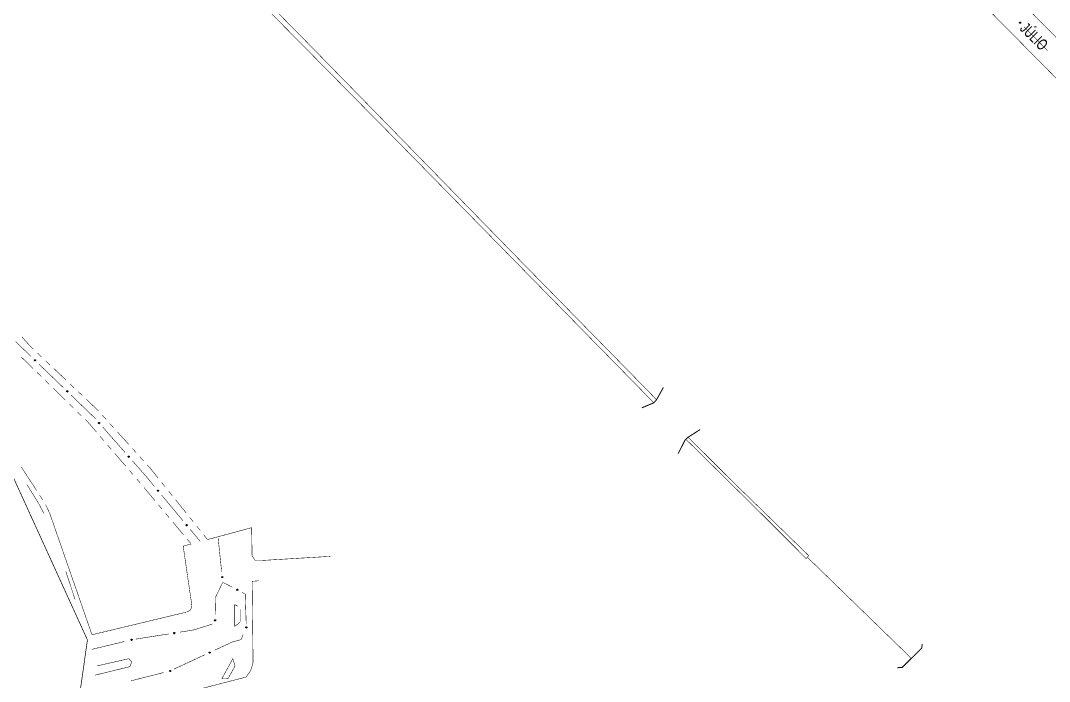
# Model space of a CAD drawing. Extents: x 203640 to 206998, y 4842129 to 4844379.
# Drawn here: x 203889.2 to 204256.2, y 4843775 to 4844010.6 of the extents above; entities that cross this region are included whole.
import ezdxf

# ---------------------------------------------------------------- set-up
doc = ezdxf.new("R2010")
doc.units = 0
doc.header["$LTSCALE"] = 1.5
doc.header["$MEASUREMENT"] = 0
for name, pattern in [('PHANTOMX2', [5, 2.5, -0.5, 0.5, -0.5, 0.5, -0.5]), ('TRACO_05', [11, 7, -1, 0.5, -1, 0.5, -1]), ('TRACO_11', [8, 3, -1, 3, -1]), ('TRACO_25', [8, 3, -1, 1, -1, 1, -1])]:
    doc.linetypes.add(name, pattern=pattern)
for name, color, linetype in [('HD-VALAS-DRENOS', 170, 'CONTINUOUS'), ('LM-LIM-SETOR-FISCAL', 7, 'CONTINUOUS'), ('SV-EIXO-RUA-N-PAV', 6, 'CONTINUOUS'), ('SV-EIXO-RUA-PAV', 20, 'CONTINUOUS'), ('SV-PONTE-BUEIRO', 249, 'CONTINUOUS'), ('SV-RUA-NAO-PAV-S-GUIA-C-GUIA', 7, 'PHANTOMX2'), ('SV-RUA-PAVIM-S-GUIA-C-GUIA', 7, 'CONTINUOUS'), ('SV-TXT-RUA-PAV-S-GUIA-C-GUIA', 7, 'CONTINUOUS')]:
    doc.layers.add(name, color=color, linetype=linetype)
doc.styles.add('ARIAL', font='ARIAL.TTF')
doc.linetypes.add('Limite', pattern='A,20,-3,[130,ltypeshp.shx,S=6.35,R=0,X=0,Y=0],-3,20', length=46)

msp = doc.modelspace()

# ---------------------------------------------------------------- linework, layer by layer
at = {"layer": 'HD-VALAS-DRENOS', "linetype": 'TRACO_05', "const_width": 0.18}
for points in [[(203801.18, 4844194.91), (203831.15, 4844163.17), (203853.72, 4844140.1), (203886.96, 4844106.34), (203913.74, 4844079.02), (203937.24, 4844054.87), (203961.36, 4844030.57), (203988.22, 4844003.48), (204023.34, 4843967.89), (204115.09, 4843874.35)], [(204116.06, 4843875.46), (204066.46, 4843926.03), (204022.09, 4843971.47), (203989.95, 4844004.31), (203961.29, 4844033.37), (203937.95, 4844056.91), (203914.27, 4844080.82), (203889.33, 4844106.13), (203859.72, 4844136.17), (203829.6, 4844167.1), (203813.92, 4844183.05), (203801.41, 4844196.18)], [(204126.52, 4843861.33), (204153.48, 4843834.76), (204169.44, 4843818.8), (204169.83, 4843819.3)], [(204206.93, 4843783.23), (204169.83, 4843819.3), (204170.35, 4843819.82), (204143.27, 4843846.17), (204127.32, 4843862.08)]]:
    msp.add_lwpolyline(points, dxfattribs=at)
at = {"layer": 'LM-LIM-SETOR-FISCAL', "linetype": 'Limite', "ltscale": 0.1}
msp.add_lwpolyline([(204386.27, 4843269.09, 0.25, 0.25, 0), (204360.48, 4843290.61, 0.25, 0.25, 0), (204333.1, 4843314.33, 0.25, 0.25, 0), (204303.81, 4843341.71, 0.25, 0.25, 0), (204232.78, 4843413.44, 0.25, 0.25, 0), (204175.36, 4843367.2, 0.25, 0.25, 0), (204109.71, 4843437.19, 0.25, 0.25, 0), (204166.18, 4843494.71, 0.25, 0.25, 0), (203909.26, 4843763, 0.25, 0.25, 0), (203912.44, 4843785.51, 0.25, 0.25, 0), (203913.05, 4843789.79, 0.25, 0.25, 0), (203877.62, 4843867.46, 0.25, 0.25, 0), (203794.15, 4843988.66, 0.25, 0.25, 0), (203701.31, 4844063.01, 0.25, 0.25, 0), (203641.86, 4844130.76, 0.25, 0.25, 0), (203713.59, 4844207.44, 0.25, 0.25, 0), (203797.37, 4844285.88, 0.25, 0.25, 0), (203881.13, 4844344.97, 0.25, 0.25, 0), (204891.87, 4844370.63, 0.25, 0.25, 0)], format="xyseb", dxfattribs=at)
at = {"layer": 'SV-EIXO-RUA-N-PAV', "const_width": 0.18}
for points in [[(203887.41, 4843896.2), (203892.89, 4843890.91)], [(203895.77, 4843888.13), (203904.41, 4843879.8)], [(203907.29, 4843877.02), (203915.2, 4843869.38)], [(203915.2, 4843869.38), (203915.55, 4843869.05)], [(203915.55, 4843869.05), (203915.89, 4843868.66)], [(203918.54, 4843865.66), (203926.46, 4843856.65)], [(203929.11, 4843853.65), (203933.73, 4843848.39)], [(203933.73, 4843848.39), (203933.81, 4843848.3)], [(203933.81, 4843848.3), (203936.93, 4843844.55)], [(203891.44, 4843845.22), (203895.14, 4843839.28)], [(203895.14, 4843839.28), (203895.56, 4843838.6)], [(203895.56, 4843838.6), (203897.54, 4843834.9)], [(203939.49, 4843841.48), (203947.17, 4843832.26)], [(203949.73, 4843829.18), (203952.93, 4843825.34)], [(203952.93, 4843825.34), (203953.23, 4843824.98)], [(203905.31, 4843814.29), (203908.45, 4843804.8)], [(203908.45, 4843804.8), (203908.65, 4843804.22)]]:
    msp.add_lwpolyline(points, dxfattribs=at)
at = {"layer": 'SV-EIXO-RUA-N-PAV'}
for points in [[(203894.31, 4843889.7), (203894.36, 4843889.7), (203894.4, 4843889.69), (203894.43, 4843889.67), (203894.46, 4843889.65), (203894.48, 4843889.62), (203894.5, 4843889.59), (203894.51, 4843889.55), (203894.51, 4843889.5), (203894.5, 4843889.46), (203894.48, 4843889.43), (203894.46, 4843889.4), (203894.44, 4843889.38), (203894.4, 4843889.36), (203894.36, 4843889.35), (203894.31, 4843889.35), (203894.27, 4843889.36), (203894.24, 4843889.38), (203894.21, 4843889.4), (203894.19, 4843889.43), (203894.17, 4843889.46), (203894.16, 4843889.5), (203894.16, 4843889.55), (203894.17, 4843889.59), (203894.18, 4843889.62), (203894.21, 4843889.65), (203894.23, 4843889.67), (203894.27, 4843889.69), (203894.31, 4843889.7)], [(203905.82, 4843878.59), (203905.87, 4843878.59), (203905.91, 4843878.58), (203905.95, 4843878.57), (203905.97, 4843878.54), (203905.99, 4843878.52), (203906.01, 4843878.48), (203906.02, 4843878.44), (203906.03, 4843878.4), (203906.01, 4843878.35), (203906, 4843878.32), (203905.98, 4843878.29), (203905.95, 4843878.27), (203905.92, 4843878.25), (203905.88, 4843878.24), (203905.83, 4843878.24), (203905.79, 4843878.25), (203905.75, 4843878.27), (203905.73, 4843878.29), (203905.7, 4843878.32), (203905.69, 4843878.35), (203905.67, 4843878.39), (203905.67, 4843878.44), (203905.68, 4843878.48), (203905.7, 4843878.51), (203905.72, 4843878.54), (203905.75, 4843878.56), (203905.78, 4843878.58), (203905.82, 4843878.59)], [(203917.2, 4843867.34), (203917.25, 4843867.34), (203917.29, 4843867.33), (203917.32, 4843867.31), (203917.35, 4843867.28), (203917.37, 4843867.25), (203917.38, 4843867.22), (203917.39, 4843867.18), (203917.39, 4843867.13), (203917.37, 4843867.09), (203917.36, 4843867.06), (203917.33, 4843867.03), (203917.3, 4843867.01), (203917.27, 4843867), (203917.23, 4843866.99), (203917.18, 4843866.99), (203917.14, 4843867), (203917.11, 4843867.02), (203917.08, 4843867.05), (203917.06, 4843867.08), (203917.05, 4843867.11), (203917.04, 4843867.15), (203917.04, 4843867.2), (203917.05, 4843867.24), (203917.07, 4843867.27), (203917.1, 4843867.3), (203917.13, 4843867.32), (203917.16, 4843867.33), (203917.2, 4843867.34)], [(203927.77, 4843855.33), (203927.82, 4843855.33), (203927.86, 4843855.31), (203927.89, 4843855.29), (203927.92, 4843855.27), (203927.94, 4843855.24), (203927.95, 4843855.21), (203927.96, 4843855.17), (203927.96, 4843855.12), (203927.94, 4843855.08), (203927.93, 4843855.04), (203927.9, 4843855.02), (203927.87, 4843855), (203927.84, 4843854.98), (203927.8, 4843854.98), (203927.75, 4843854.98), (203927.71, 4843854.99), (203927.68, 4843855.01), (203927.65, 4843855.04), (203927.63, 4843855.07), (203927.62, 4843855.1), (203927.61, 4843855.14), (203927.61, 4843855.19), (203927.62, 4843855.23), (203927.64, 4843855.26), (203927.67, 4843855.28), (203927.7, 4843855.31), (203927.73, 4843855.32), (203927.77, 4843855.33)], [(203938.2, 4843843.2), (203938.25, 4843843.19), (203938.29, 4843843.18), (203938.33, 4843843.16), (203938.35, 4843843.13), (203938.37, 4843843.1), (203938.38, 4843843.07), (203938.39, 4843843.03), (203938.39, 4843842.98), (203938.37, 4843842.94), (203938.35, 4843842.91), (203938.33, 4843842.88), (203938.3, 4843842.86), (203938.26, 4843842.85), (203938.22, 4843842.84), (203938.17, 4843842.85), (203938.13, 4843842.86), (203938.1, 4843842.88), (203938.08, 4843842.91), (203938.06, 4843842.94), (203938.04, 4843842.97), (203938.04, 4843843.01), (203938.04, 4843843.06), (203938.05, 4843843.1), (203938.07, 4843843.13), (203938.1, 4843843.15), (203938.13, 4843843.17), (203938.16, 4843843.19), (203938.2, 4843843.2)], [(203948.44, 4843830.9), (203948.49, 4843830.9), (203948.53, 4843830.88), (203948.56, 4843830.86), (203948.59, 4843830.84), (203948.61, 4843830.81), (203948.62, 4843830.77), (203948.63, 4843830.73), (203948.63, 4843830.68), (203948.61, 4843830.64), (203948.59, 4843830.61), (203948.56, 4843830.59), (203948.54, 4843830.57), (203948.5, 4843830.55), (203948.46, 4843830.55), (203948.41, 4843830.55), (203948.37, 4843830.56), (203948.34, 4843830.59), (203948.32, 4843830.61), (203948.29, 4843830.64), (203948.28, 4843830.67), (203948.27, 4843830.72), (203948.28, 4843830.76), (203948.29, 4843830.8), (203948.31, 4843830.83), (203948.34, 4843830.86), (203948.37, 4843830.88), (203948.4, 4843830.89), (203948.44, 4843830.9)]]:
    msp.add_lwpolyline(points, close=True, dxfattribs=at)
for points in [[(203894.16, 4843889.56), (203894.41, 4843889.37)], [(203894.16, 4843889.55), (203894.4, 4843889.36)], [(203894.16, 4843889.52), (203894.38, 4843889.36)], [(203894.16, 4843889.5), (203894.36, 4843889.35)], [(203894.17, 4843889.59), (203894.44, 4843889.38)], [(203894.17, 4843889.47), (203894.33, 4843889.35)], [(203894.17, 4843889.46), (203894.31, 4843889.35)], [(203894.18, 4843889.62), (203894.46, 4843889.4)], [(203894.18, 4843889.6), (203894.45, 4843889.39)], [(203894.18, 4843889.44), (203894.29, 4843889.36)], [(203894.19, 4843889.43), (203894.27, 4843889.36)], [(203894.2, 4843889.63), (203894.47, 4843889.41)], [(203894.21, 4843889.65), (203894.48, 4843889.43)], [(203894.22, 4843889.66), (203894.49, 4843889.45)], [(203894.23, 4843889.67), (203894.5, 4843889.46)], [(203894.25, 4843889.68), (203894.5, 4843889.49)], [(203894.27, 4843889.69), (203894.51, 4843889.5)], [(203894.29, 4843889.69), (203894.51, 4843889.53)], [(203894.31, 4843889.7), (203894.51, 4843889.55)], [(203894.33, 4843889.7), (203894.5, 4843889.58)], [(203894.36, 4843889.7), (203894.5, 4843889.59)], [(203894.38, 4843889.7), (203894.48, 4843889.61)], [(203894.4, 4843889.69), (203894.48, 4843889.62)], [(203905.67, 4843878.44), (203905.92, 4843878.25)], [(203905.67, 4843878.39), (203905.88, 4843878.24)], [(203905.68, 4843878.48), (203905.95, 4843878.27)], [(203905.68, 4843878.46), (203905.93, 4843878.26)], [(203905.68, 4843878.41), (203905.89, 4843878.25)], [(203905.68, 4843878.37), (203905.85, 4843878.24)], [(203905.69, 4843878.49), (203905.96, 4843878.28)], [(203905.69, 4843878.35), (203905.83, 4843878.24)], [(203905.7, 4843878.51), (203905.98, 4843878.29)], [(203905.7, 4843878.33), (203905.8, 4843878.25)], [(203905.7, 4843878.32), (203905.79, 4843878.25)], [(203905.71, 4843878.52), (203905.98, 4843878.3)], [(203905.72, 4843878.54), (203906, 4843878.32)], [(203905.74, 4843878.55), (203906, 4843878.34)], [(203905.75, 4843878.56), (203906.01, 4843878.35)], [(203905.77, 4843878.57), (203906.02, 4843878.38)], [(203905.78, 4843878.58), (203906.03, 4843878.4)], [(203905.8, 4843878.58), (203906.02, 4843878.42)], [(203905.82, 4843878.59), (203906.02, 4843878.44)], [(203905.85, 4843878.59), (203906.01, 4843878.47)], [(203905.87, 4843878.59), (203906.01, 4843878.48)], [(203905.89, 4843878.59), (203906, 4843878.51)], [(203905.91, 4843878.58), (203905.99, 4843878.52)], [(203917.04, 4843867.2), (203917.27, 4843867)], [(203917.04, 4843867.17), (203917.25, 4843866.99)], [(203917.04, 4843867.15), (203917.23, 4843866.99)], [(203917.05, 4843867.24), (203917.3, 4843867.01)], [(203917.05, 4843867.22), (203917.28, 4843867.01)], [(203917.05, 4843867.13), (203917.2, 4843866.99)], [(203917.05, 4843867.11), (203917.18, 4843866.99)], [(203917.06, 4843867.09), (203917.15, 4843867)], [(203917.06, 4843867.08), (203917.14, 4843867)], [(203917.07, 4843867.27), (203917.33, 4843867.03)], [(203917.07, 4843867.25), (203917.32, 4843867.02)], [(203917.09, 4843867.28), (203917.34, 4843867.04)], [(203917.1, 4843867.3), (203917.36, 4843867.06)], [(203917.12, 4843867.3), (203917.36, 4843867.08)], [(203917.13, 4843867.32), (203917.37, 4843867.09)], [(203917.15, 4843867.32), (203917.38, 4843867.11)], [(203917.16, 4843867.33), (203917.39, 4843867.13)], [(203917.18, 4843867.33), (203917.39, 4843867.16)], [(203917.2, 4843867.34), (203917.39, 4843867.18)], [(203917.23, 4843867.34), (203917.38, 4843867.2)], [(203917.25, 4843867.34), (203917.38, 4843867.22)], [(203917.27, 4843867.33), (203917.37, 4843867.24)], [(203917.29, 4843867.33), (203917.37, 4843867.25)], [(203927.61, 4843855.19), (203927.84, 4843854.98)], [(203927.61, 4843855.16), (203927.82, 4843854.98)], [(203927.61, 4843855.14), (203927.8, 4843854.98)], [(203927.62, 4843855.23), (203927.87, 4843855)], [(203927.62, 4843855.21), (203927.85, 4843854.99)], [(203927.62, 4843855.12), (203927.77, 4843854.98)], [(203927.62, 4843855.1), (203927.75, 4843854.98)], [(203927.63, 4843855.08), (203927.72, 4843854.99)], [(203927.63, 4843855.07), (203927.71, 4843854.99)], [(203927.64, 4843855.26), (203927.9, 4843855.02)], [(203927.64, 4843855.24), (203927.89, 4843855.01)], [(203927.66, 4843855.27), (203927.91, 4843855.03)], [(203927.67, 4843855.28), (203927.93, 4843855.04)], [(203927.69, 4843855.29), (203927.93, 4843855.06)], [(203927.7, 4843855.31), (203927.94, 4843855.08)], [(203927.72, 4843855.31), (203927.95, 4843855.1)], [(203927.73, 4843855.32), (203927.96, 4843855.12)], [(203927.75, 4843855.32), (203927.96, 4843855.14)], [(203927.77, 4843855.33), (203927.96, 4843855.17)], [(203927.8, 4843855.33), (203927.95, 4843855.19)], [(203927.82, 4843855.33), (203927.95, 4843855.21)], [(203927.84, 4843855.32), (203927.94, 4843855.23)], [(203927.86, 4843855.31), (203927.94, 4843855.24)], [(203938.04, 4843843.06), (203938.26, 4843842.85)], [(203938.04, 4843843.03), (203938.24, 4843842.85)], [(203938.04, 4843843.01), (203938.22, 4843842.84)], [(203938.04, 4843842.99), (203938.19, 4843842.85)], [(203938.04, 4843842.97), (203938.17, 4843842.85)], [(203938.05, 4843843.1), (203938.3, 4843842.86)], [(203938.05, 4843843.08), (203938.28, 4843842.86)], [(203938.05, 4843842.95), (203938.15, 4843842.86)], [(203938.06, 4843842.94), (203938.13, 4843842.86)], [(203938.07, 4843843.13), (203938.33, 4843842.88)], [(203938.07, 4843843.11), (203938.31, 4843842.87)], [(203938.09, 4843843.14), (203938.34, 4843842.89)], [(203938.1, 4843843.15), (203938.35, 4843842.91)], [(203938.12, 4843843.16), (203938.36, 4843842.93)], [(203938.13, 4843843.17), (203938.37, 4843842.94)], [(203938.15, 4843843.18), (203938.38, 4843842.96)], [(203938.16, 4843843.19), (203938.39, 4843842.98)], [(203938.18, 4843843.19), (203938.38, 4843843.01)], [(203938.2, 4843843.2), (203938.39, 4843843.03)], [(203938.23, 4843843.19), (203938.38, 4843843.05)], [(203938.25, 4843843.19), (203938.38, 4843843.07)], [(203938.28, 4843843.18), (203938.37, 4843843.09)], [(203938.29, 4843843.18), (203938.37, 4843843.1)], [(203948.27, 4843830.72), (203948.46, 4843830.55)], [(203948.28, 4843830.76), (203948.5, 4843830.55)], [(203948.28, 4843830.74), (203948.48, 4843830.55)], [(203948.28, 4843830.69), (203948.43, 4843830.55)], [(203948.28, 4843830.67), (203948.41, 4843830.55)], [(203948.29, 4843830.8), (203948.54, 4843830.57)], [(203948.29, 4843830.78), (203948.51, 4843830.56)], [(203948.29, 4843830.65), (203948.39, 4843830.56)], [(203948.29, 4843830.64), (203948.37, 4843830.56)], [(203948.3, 4843830.82), (203948.55, 4843830.58)], [(203948.31, 4843830.83), (203948.56, 4843830.59)], [(203948.33, 4843830.84), (203948.57, 4843830.6)], [(203948.34, 4843830.86), (203948.59, 4843830.61)], [(203948.36, 4843830.87), (203948.6, 4843830.63)], [(203948.37, 4843830.88), (203948.61, 4843830.64)], [(203948.39, 4843830.88), (203948.61, 4843830.67)], [(203948.4, 4843830.89), (203948.63, 4843830.68)], [(203948.42, 4843830.9), (203948.62, 4843830.71)], [(203948.44, 4843830.9), (203948.63, 4843830.73)], [(203948.47, 4843830.9), (203948.62, 4843830.76)], [(203948.49, 4843830.9), (203948.62, 4843830.77)], [(203948.52, 4843830.89), (203948.61, 4843830.8)], [(203948.53, 4843830.88), (203948.61, 4843830.81)]]:
    msp.add_lwpolyline(points, dxfattribs=at)
at = {"layer": 'SV-EIXO-RUA-PAV'}
for points in [[(204245.69, 4844010.04), (204245.74, 4844010.04), (204245.78, 4844010.03), (204245.82, 4844010.02), (204245.84, 4844009.99), (204245.86, 4844009.97), (204245.88, 4844009.93), (204245.89, 4844009.89), (204245.89, 4844009.84), (204245.88, 4844009.8), (204245.86, 4844009.77), (204245.84, 4844009.74), (204245.81, 4844009.72), (204245.78, 4844009.7), (204245.74, 4844009.69), (204245.69, 4844009.69), (204245.65, 4844009.7), (204245.62, 4844009.72), (204245.59, 4844009.75), (204245.57, 4844009.77), (204245.55, 4844009.81), (204245.54, 4844009.85), (204245.54, 4844009.9), (204245.55, 4844009.94), (204245.57, 4844009.97), (204245.59, 4844009.99), (204245.62, 4844010.02), (204245.65, 4844010.04), (204245.69, 4844010.04)], [(203961.03, 4843812.03), (203961, 4843812.06), (203960.97, 4843812.1), (203960.95, 4843812.13), (203960.95, 4843812.16), (203960.95, 4843812.2), (203960.96, 4843812.24), (203960.97, 4843812.27), (203961, 4843812.31), (203961.04, 4843812.34), (203961.07, 4843812.35), (203961.11, 4843812.36), (203961.14, 4843812.36), (203961.18, 4843812.35), (203961.22, 4843812.33), (203961.26, 4843812.3), (203961.28, 4843812.27), (203961.29, 4843812.24), (203961.3, 4843812.2), (203961.3, 4843812.16), (203961.29, 4843812.13), (203961.28, 4843812.09), (203961.25, 4843812.05), (203961.21, 4843812.03), (203961.18, 4843812.01), (203961.14, 4843812.01), (203961.11, 4843812.01), (203961.07, 4843812.01), (203961.03, 4843812.03)], [(203966.56, 4843807.49), (203966.51, 4843807.48), (203966.47, 4843807.48), (203966.43, 4843807.48), (203966.4, 4843807.5), (203966.37, 4843807.52), (203966.34, 4843807.54), (203966.32, 4843807.58), (203966.3, 4843807.62), (203966.3, 4843807.67), (203966.31, 4843807.7), (203966.32, 4843807.74), (203966.34, 4843807.77), (203966.37, 4843807.79), (203966.4, 4843807.81), (203966.45, 4843807.83), (203966.49, 4843807.83), (203966.53, 4843807.82), (203966.56, 4843807.81), (203966.59, 4843807.79), (203966.62, 4843807.76), (203966.64, 4843807.73), (203966.65, 4843807.68), (203966.66, 4843807.64), (203966.65, 4843807.6), (203966.64, 4843807.57), (203966.62, 4843807.54), (203966.59, 4843807.52), (203966.56, 4843807.49)], [(203958.46, 4843796.64), (203958.42, 4843796.68), (203958.4, 4843796.72), (203958.39, 4843796.75), (203958.39, 4843796.79), (203958.39, 4843796.82), (203958.41, 4843796.86), (203958.43, 4843796.89), (203958.46, 4843796.93), (203958.5, 4843796.95), (203958.54, 4843796.96), (203958.57, 4843796.96), (203958.61, 4843796.96), (203958.64, 4843796.94), (203958.68, 4843796.92), (203958.71, 4843796.89), (203958.73, 4843796.85), (203958.74, 4843796.82), (203958.74, 4843796.78), (203958.74, 4843796.74), (203958.73, 4843796.71), (203958.71, 4843796.67), (203958.67, 4843796.64), (203958.63, 4843796.62), (203958.6, 4843796.61), (203958.56, 4843796.61), (203958.53, 4843796.61), (203958.49, 4843796.62), (203958.46, 4843796.64)], [(203943.87, 4843792.35), (203943.9, 4843792.39), (203943.94, 4843792.42), (203943.97, 4843792.43), (203944, 4843792.44), (203944.04, 4843792.44), (203944.07, 4843792.44), (203944.11, 4843792.42), (203944.15, 4843792.39), (203944.18, 4843792.36), (203944.2, 4843792.33), (203944.21, 4843792.29), (203944.21, 4843792.26), (203944.2, 4843792.22), (203944.19, 4843792.18), (203944.16, 4843792.14), (203944.13, 4843792.11), (203944.09, 4843792.1), (203944.06, 4843792.09), (203944.02, 4843792.09), (203943.99, 4843792.09), (203943.95, 4843792.11), (203943.91, 4843792.14), (203943.88, 4843792.17), (203943.86, 4843792.2), (203943.86, 4843792.24), (203943.85, 4843792.27), (203943.86, 4843792.31), (203943.87, 4843792.35)], [(203969.61, 4843794.1), (203969.58, 4843794.14), (203969.55, 4843794.17), (203969.54, 4843794.21), (203969.54, 4843794.24), (203969.54, 4843794.28), (203969.55, 4843794.31), (203969.57, 4843794.35), (203969.6, 4843794.38), (203969.64, 4843794.41), (203969.68, 4843794.42), (203969.71, 4843794.42), (203969.75, 4843794.42), (203969.78, 4843794.41), (203969.82, 4843794.39), (203969.85, 4843794.36), (203969.88, 4843794.32), (203969.89, 4843794.29), (203969.89, 4843794.25), (203969.89, 4843794.22), (203969.88, 4843794.18), (203969.86, 4843794.14), (203969.83, 4843794.11), (203969.79, 4843794.09), (203969.76, 4843794.07), (203969.72, 4843794.07), (203969.69, 4843794.07), (203969.65, 4843794.08), (203969.61, 4843794.1)], [(203928.63, 4843789.94), (203928.66, 4843789.98), (203928.69, 4843790), (203928.73, 4843790.02), (203928.76, 4843790.03), (203928.79, 4843790.03), (203928.83, 4843790.02), (203928.87, 4843790.01), (203928.91, 4843789.98), (203928.94, 4843789.95), (203928.95, 4843789.91), (203928.96, 4843789.88), (203928.96, 4843789.85), (203928.96, 4843789.81), (203928.94, 4843789.77), (203928.91, 4843789.73), (203928.88, 4843789.7), (203928.85, 4843789.69), (203928.81, 4843789.68), (203928.78, 4843789.68), (203928.74, 4843789.68), (203928.7, 4843789.7), (203928.66, 4843789.73), (203928.64, 4843789.76), (203928.62, 4843789.79), (203928.61, 4843789.83), (203928.61, 4843789.86), (203928.61, 4843789.9), (203928.63, 4843789.94)], [(203956.48, 4843785.35), (203956.5, 4843785.4), (203956.52, 4843785.43), (203956.55, 4843785.46), (203956.58, 4843785.47), (203956.61, 4843785.48), (203956.65, 4843785.49), (203956.69, 4843785.49), (203956.74, 4843785.47), (203956.77, 4843785.44), (203956.8, 4843785.42), (203956.82, 4843785.39), (203956.83, 4843785.35), (203956.83, 4843785.32), (203956.83, 4843785.27), (203956.81, 4843785.23), (203956.79, 4843785.19), (203956.76, 4843785.17), (203956.73, 4843785.15), (203956.7, 4843785.14), (203956.66, 4843785.14), (203956.62, 4843785.14), (203956.57, 4843785.16), (203956.54, 4843785.18), (203956.51, 4843785.21), (203956.5, 4843785.24), (203956.48, 4843785.27), (203956.48, 4843785.31), (203956.48, 4843785.35)], [(203942.38, 4843778.8), (203942.4, 4843778.85), (203942.42, 4843778.88), (203942.45, 4843778.91), (203942.48, 4843778.92), (203942.51, 4843778.93), (203942.55, 4843778.94), (203942.59, 4843778.94), (203942.64, 4843778.92), (203942.67, 4843778.89), (203942.7, 4843778.87), (203942.72, 4843778.84), (203942.73, 4843778.8), (203942.73, 4843778.77), (203942.73, 4843778.72), (203942.71, 4843778.68), (203942.69, 4843778.64), (203942.66, 4843778.62), (203942.63, 4843778.6), (203942.6, 4843778.59), (203942.56, 4843778.59), (203942.52, 4843778.59), (203942.47, 4843778.61), (203942.44, 4843778.63), (203942.41, 4843778.66), (203942.4, 4843778.69), (203942.38, 4843778.72), (203942.38, 4843778.76), (203942.38, 4843778.8)]]:
    msp.add_lwpolyline(points, close=True, dxfattribs=at)
for points in [[(204245.54, 4844009.9), (204245.78, 4844009.7)], [(204245.54, 4844009.87), (204245.76, 4844009.7)], [(204245.54, 4844009.85), (204245.74, 4844009.69)], [(204245.55, 4844009.94), (204245.81, 4844009.72)], [(204245.55, 4844009.91), (204245.79, 4844009.71)], [(204245.55, 4844009.82), (204245.71, 4844009.7)], [(204245.55, 4844009.81), (204245.69, 4844009.69)], [(204245.56, 4844009.95), (204245.82, 4844009.73)], [(204245.56, 4844009.79), (204245.66, 4844009.7)], [(204245.57, 4844009.97), (204245.84, 4844009.74)], [(204245.57, 4844009.77), (204245.65, 4844009.7)], [(204245.58, 4844009.98), (204245.85, 4844009.75)], [(204245.59, 4844009.99), (204245.86, 4844009.77)], [(204245.61, 4844010), (204245.87, 4844009.79)], [(204245.62, 4844010.02), (204245.88, 4844009.8)], [(204245.64, 4844010.02), (204245.88, 4844009.83)], [(204245.65, 4844010.04), (204245.89, 4844009.84)], [(204245.67, 4844010.04), (204245.89, 4844009.87)], [(204245.69, 4844010.04), (204245.89, 4844009.89)], [(204245.72, 4844010.04), (204245.88, 4844009.92)], [(204245.74, 4844010.04), (204245.88, 4844009.93)], [(204245.77, 4844010.04), (204245.87, 4844009.95)], [(204245.78, 4844010.03), (204245.86, 4844009.97)], [(203960.98, 4843812.08), (203960.95, 4843812.21)], [(203960.97, 4843812.1), (203960.95, 4843812.2)], [(203961, 4843812.06), (203960.96, 4843812.24)], [(203961.03, 4843812.03), (203960.97, 4843812.27)], [(203961.01, 4843812.05), (203960.97, 4843812.25)], [(203961.06, 4843812.02), (203960.99, 4843812.29)], [(203961.07, 4843812.01), (203961, 4843812.31)], [(203961.09, 4843812.01), (203961.02, 4843812.32)], [(203961.11, 4843812.01), (203961.04, 4843812.34)], [(203961.12, 4843812.01), (203961.05, 4843812.34)], [(203961.14, 4843812.01), (203961.07, 4843812.35)], [(203961.16, 4843812.01), (203961.09, 4843812.35)], [(203961.18, 4843812.01), (203961.11, 4843812.36)], [(203961.2, 4843812.02), (203961.13, 4843812.36)], [(203961.21, 4843812.03), (203961.14, 4843812.36)], [(203961.23, 4843812.04), (203961.16, 4843812.35)], [(203961.25, 4843812.05), (203961.18, 4843812.35)], [(203961.26, 4843812.08), (203961.2, 4843812.34)], [(203961.28, 4843812.09), (203961.22, 4843812.33)], [(203961.28, 4843812.12), (203961.24, 4843812.31)], [(203961.29, 4843812.13), (203961.26, 4843812.3)], [(203961.3, 4843812.15), (203961.27, 4843812.28)], [(203961.3, 4843812.16), (203961.28, 4843812.27)], [(203966.62, 4843807.54), (203966.3, 4843807.67)], [(203966.59, 4843807.52), (203966.3, 4843807.62)], [(203966.64, 4843807.57), (203966.31, 4843807.7)], [(203966.62, 4843807.56), (203966.31, 4843807.68)], [(203966.6, 4843807.53), (203966.31, 4843807.64)], [(203966.65, 4843807.6), (203966.32, 4843807.74)], [(203966.64, 4843807.59), (203966.32, 4843807.72)], [(203966.57, 4843807.51), (203966.32, 4843807.6)], [(203966.56, 4843807.49), (203966.32, 4843807.58)], [(203966.66, 4843807.64), (203966.34, 4843807.77)], [(203966.65, 4843807.62), (203966.34, 4843807.75)], [(203966.53, 4843807.49), (203966.34, 4843807.56)], [(203966.51, 4843807.48), (203966.34, 4843807.54)], [(203966.65, 4843807.66), (203966.36, 4843807.78)], [(203966.48, 4843807.48), (203966.36, 4843807.53)], [(203966.65, 4843807.68), (203966.37, 4843807.79)], [(203966.47, 4843807.48), (203966.37, 4843807.52)], [(203966.64, 4843807.71), (203966.39, 4843807.8)], [(203966.64, 4843807.73), (203966.4, 4843807.81)], [(203966.62, 4843807.75), (203966.44, 4843807.82)], [(203966.62, 4843807.76), (203966.45, 4843807.83)], [(203966.6, 4843807.78), (203966.48, 4843807.83)], [(203966.59, 4843807.79), (203966.49, 4843807.83)], [(203958.4, 4843796.72), (203958.39, 4843796.82)], [(203958.41, 4843796.7), (203958.4, 4843796.83)], [(203958.42, 4843796.68), (203958.41, 4843796.86)], [(203958.44, 4843796.66), (203958.42, 4843796.87)], [(203958.46, 4843796.64), (203958.43, 4843796.89)], [(203958.48, 4843796.63), (203958.45, 4843796.91)], [(203958.49, 4843796.62), (203958.46, 4843796.93)], [(203958.51, 4843796.62), (203958.48, 4843796.93)], [(203958.53, 4843796.61), (203958.5, 4843796.95)], [(203958.55, 4843796.61), (203958.52, 4843796.95)], [(203958.56, 4843796.61), (203958.54, 4843796.96)], [(203958.58, 4843796.61), (203958.56, 4843796.96)], [(203958.6, 4843796.61), (203958.57, 4843796.96)], [(203958.62, 4843796.62), (203958.59, 4843796.96)], [(203958.63, 4843796.62), (203958.61, 4843796.96)], [(203958.65, 4843796.63), (203958.62, 4843796.95)], [(203958.67, 4843796.64), (203958.64, 4843796.94)], [(203958.69, 4843796.66), (203958.66, 4843796.93)], [(203958.71, 4843796.67), (203958.68, 4843796.92)], [(203958.72, 4843796.7), (203958.69, 4843796.9)], [(203958.73, 4843796.71), (203958.71, 4843796.89)], [(203958.73, 4843796.73), (203958.72, 4843796.86)], [(203958.74, 4843796.74), (203958.73, 4843796.85)], [(203943.85, 4843792.27), (203944.18, 4843792.36)], [(203943.86, 4843792.31), (203944.15, 4843792.39)], [(203943.86, 4843792.29), (203944.16, 4843792.38)], [(203943.86, 4843792.26), (203944.18, 4843792.34)], [(203943.86, 4843792.24), (203944.2, 4843792.33)], [(203943.86, 4843792.22), (203944.2, 4843792.31)], [(203943.86, 4843792.2), (203944.21, 4843792.29)], [(203943.87, 4843792.35), (203944.11, 4843792.42)], [(203943.87, 4843792.33), (203944.13, 4843792.41)], [(203943.88, 4843792.19), (203944.2, 4843792.27)], [(203943.88, 4843792.17), (203944.21, 4843792.26)], [(203943.89, 4843792.37), (203944.09, 4843792.43)], [(203943.9, 4843792.39), (203944.07, 4843792.44)], [(203943.9, 4843792.15), (203944.2, 4843792.24)], [(203943.91, 4843792.14), (203944.2, 4843792.22)], [(203943.92, 4843792.4), (203944.05, 4843792.44)], [(203943.93, 4843792.13), (203944.19, 4843792.2)], [(203943.94, 4843792.42), (203944.04, 4843792.44)], [(203943.95, 4843792.11), (203944.19, 4843792.18)], [(203943.97, 4843792.1), (203944.16, 4843792.16)], [(203943.99, 4843792.09), (203944.16, 4843792.14)], [(203944.01, 4843792.09), (203944.14, 4843792.13)], [(203944.02, 4843792.09), (203944.13, 4843792.11)], [(203969.55, 4843794.17), (203969.54, 4843794.28)], [(203969.58, 4843794.14), (203969.55, 4843794.31)], [(203969.56, 4843794.16), (203969.55, 4843794.29)], [(203969.6, 4843794.12), (203969.56, 4843794.32)], [(203969.61, 4843794.1), (203969.57, 4843794.35)], [(203969.63, 4843794.09), (203969.59, 4843794.36)], [(203969.65, 4843794.08), (203969.6, 4843794.38)], [(203969.67, 4843794.08), (203969.62, 4843794.39)], [(203969.69, 4843794.07), (203969.64, 4843794.41)], [(203969.7, 4843794.08), (203969.66, 4843794.41)], [(203969.72, 4843794.07), (203969.68, 4843794.42)], [(203969.74, 4843794.08), (203969.7, 4843794.42)], [(203969.76, 4843794.07), (203969.71, 4843794.42)], [(203969.78, 4843794.08), (203969.73, 4843794.42)], [(203969.79, 4843794.09), (203969.75, 4843794.42)], [(203969.81, 4843794.1), (203969.77, 4843794.41)], [(203969.83, 4843794.11), (203969.78, 4843794.41)], [(203969.84, 4843794.13), (203969.8, 4843794.4)], [(203969.86, 4843794.14), (203969.82, 4843794.39)], [(203969.87, 4843794.17), (203969.84, 4843794.37)], [(203969.88, 4843794.18), (203969.85, 4843794.36)], [(203969.89, 4843794.2), (203969.87, 4843794.33)], [(203969.89, 4843794.22), (203969.88, 4843794.32)], [(203928.61, 4843789.9), (203928.91, 4843789.98)], [(203928.61, 4843789.86), (203928.94, 4843789.95)], [(203928.61, 4843789.83), (203928.95, 4843789.91)], [(203928.62, 4843789.91), (203928.89, 4843789.99)], [(203928.62, 4843789.88), (203928.92, 4843789.96)], [(203928.62, 4843789.84), (203928.94, 4843789.93)], [(203928.62, 4843789.81), (203928.96, 4843789.89)], [(203928.62, 4843789.79), (203928.96, 4843789.88)], [(203928.63, 4843789.94), (203928.87, 4843790.01)], [(203928.63, 4843789.77), (203928.96, 4843789.86)], [(203928.64, 4843789.76), (203928.96, 4843789.85)], [(203928.65, 4843789.96), (203928.84, 4843790.02)], [(203928.65, 4843789.74), (203928.96, 4843789.83)], [(203928.66, 4843789.98), (203928.83, 4843790.02)], [(203928.66, 4843789.73), (203928.96, 4843789.81)], [(203928.68, 4843789.99), (203928.8, 4843790.03)], [(203928.69, 4843790), (203928.79, 4843790.03)], [(203928.69, 4843789.71), (203928.95, 4843789.79)], [(203928.7, 4843789.7), (203928.94, 4843789.77)], [(203928.73, 4843789.69), (203928.92, 4843789.75)], [(203928.74, 4843789.68), (203928.91, 4843789.73)], [(203928.76, 4843789.68), (203928.89, 4843789.71)], [(203928.78, 4843789.68), (203928.88, 4843789.7)], [(203956.48, 4843785.35), (203956.69, 4843785.49)], [(203956.48, 4843785.31), (203956.74, 4843785.47)], [(203956.48, 4843785.33), (203956.71, 4843785.47)], [(203956.48, 4843785.27), (203956.77, 4843785.44)], [(203956.49, 4843785.37), (203956.66, 4843785.48)], [(203956.49, 4843785.29), (203956.75, 4843785.46)], [(203956.49, 4843785.26), (203956.78, 4843785.43)], [(203956.5, 4843785.4), (203956.65, 4843785.49)], [(203956.5, 4843785.24), (203956.8, 4843785.42)], [(203956.51, 4843785.42), (203956.63, 4843785.48)], [(203956.51, 4843785.22), (203956.81, 4843785.4)], [(203956.51, 4843785.21), (203956.82, 4843785.39)], [(203956.52, 4843785.43), (203956.61, 4843785.48)], [(203956.53, 4843785.19), (203956.82, 4843785.37)], [(203956.54, 4843785.18), (203956.83, 4843785.35)], [(203956.56, 4843785.17), (203956.83, 4843785.33)], [(203956.57, 4843785.16), (203956.83, 4843785.32)], [(203956.6, 4843785.15), (203956.83, 4843785.29)], [(203956.62, 4843785.14), (203956.83, 4843785.27)], [(203956.64, 4843785.14), (203956.81, 4843785.25)], [(203956.66, 4843785.14), (203956.81, 4843785.23)], [(203956.68, 4843785.14), (203956.8, 4843785.21)], [(203956.7, 4843785.14), (203956.79, 4843785.19)], [(203942.38, 4843778.8), (203942.59, 4843778.94)], [(203942.38, 4843778.76), (203942.64, 4843778.92)], [(203942.38, 4843778.78), (203942.61, 4843778.92)], [(203942.38, 4843778.72), (203942.67, 4843778.89)], [(203942.39, 4843778.82), (203942.56, 4843778.93)], [(203942.39, 4843778.74), (203942.65, 4843778.91)], [(203942.39, 4843778.71), (203942.68, 4843778.88)], [(203942.4, 4843778.85), (203942.55, 4843778.94)], [(203942.4, 4843778.69), (203942.7, 4843778.87)], [(203942.41, 4843778.87), (203942.53, 4843778.93)], [(203942.41, 4843778.67), (203942.71, 4843778.85)], [(203942.41, 4843778.66), (203942.72, 4843778.84)], [(203942.42, 4843778.88), (203942.51, 4843778.93)], [(203942.43, 4843778.64), (203942.72, 4843778.82)], [(203942.44, 4843778.63), (203942.73, 4843778.8)], [(203942.46, 4843778.62), (203942.73, 4843778.78)], [(203942.47, 4843778.61), (203942.73, 4843778.77)], [(203942.5, 4843778.6), (203942.73, 4843778.74)], [(203942.52, 4843778.59), (203942.73, 4843778.72)], [(203942.54, 4843778.59), (203942.71, 4843778.7)], [(203942.56, 4843778.59), (203942.71, 4843778.68)], [(203942.58, 4843778.59), (203942.69, 4843778.66)], [(203942.6, 4843778.59), (203942.69, 4843778.64)]]:
    msp.add_lwpolyline(points, dxfattribs=at)
at = {"layer": 'SV-EIXO-RUA-PAV', "const_width": 0.18}
for points in [[(204247.12, 4844008.44), (204255.53, 4843999.88)], [(203960.92, 4843814.17), (203959.67, 4843826.11)], [(203958.74, 4843805), (203961.25, 4843810.21)], [(203962.05, 4843809.98), (203961.32, 4843810.36)], [(203964.71, 4843808.59), (203962.05, 4843809.98)], [(203969.34, 4843806.16), (203968.25, 4843806.73)], [(203969.36, 4843805.39), (203969.34, 4843806.16)], [(203958.61, 4843798.79), (203958.74, 4843804.78)], [(203958.74, 4843804.78), (203958.74, 4843805)], [(203969.68, 4843795.39), (203969.36, 4843805.39)], [(203950.97, 4843793.36), (203957.62, 4843795.47)], [(203930.21, 4843790.07), (203942.06, 4843791.95)], [(203946.01, 4843792.57), (203950.95, 4843793.36)], [(203950.95, 4843793.36), (203950.97, 4843793.36)], [(203967.83, 4843789.9), (203968.58, 4843791.63)], [(203914.63, 4843786.44), (203926.29, 4843789.25)], [(203958.47, 4843786.15), (203964.82, 4843789.1)], [(203964.82, 4843789.1), (203964.84, 4843789.11)], [(203964.84, 4843789.11), (203967.72, 4843789.87)], [(203967.72, 4843789.87), (203967.83, 4843789.9)], [(203943.96, 4843779.41), (203954.85, 4843784.47)], [(203928.55, 4843775.21), (203940.18, 4843778.16)]]:
    msp.add_lwpolyline(points, dxfattribs=at)
at = {"layer": 'SV-PONTE-BUEIRO', "linetype": 'Continuous', "const_width": 0.35}
for points in [[(204110.76, 4843872.53), (204115.09, 4843874.35), (204116.06, 4843875.46), (204118.49, 4843879.84)], [(204131.59, 4843864.81), (204127.32, 4843862.08), (204126.52, 4843861.33), (204126.22, 4843861.06), (204123.77, 4843856.26)], [(204210.81, 4843788.29), (204210.67, 4843786.94), (204206.93, 4843783.23), (204203.72, 4843780.03), (204201.91, 4843779.88)]]:
    msp.add_lwpolyline(points, dxfattribs=at)
at = {"layer": 'SV-RUA-NAO-PAV-S-GUIA-C-GUIA', "const_width": 0.18}
for points in [[(203889.69, 4843897.84), (203890.01, 4843897.47)], [(203890.01, 4843897.47), (203890.35, 4843897.09)], [(203890.35, 4843897.09), (203891.01, 4843896.34)], [(203891.01, 4843896.34), (203891.69, 4843895.6)], [(203891.69, 4843895.6), (203892.02, 4843895.24)], [(203892.02, 4843895.24), (203893.78, 4843893.45)], [(203889.41, 4843890.71), (203890.13, 4843890.02)], [(203890.13, 4843890.02), (203890.18, 4843889.96)], [(203890.18, 4843889.96), (203890.85, 4843889.32)], [(203895.22, 4843892.07), (203896.68, 4843890.69)], [(203890.85, 4843889.32), (203891.26, 4843888.92)], [(203891.26, 4843888.92), (203891.56, 4843888.62)], [(203891.56, 4843888.62), (203891.67, 4843888.52)], [(203891.67, 4843888.52), (203893.71, 4843886.53)], [(203898.13, 4843889.32), (203899.58, 4843887.94)], [(203901.04, 4843886.57), (203905.4, 4843882.45)], [(203895.14, 4843885.13), (203896.57, 4843883.73)], [(203898, 4843882.33), (203899.43, 4843880.94)], [(203900.86, 4843879.54), (203905.15, 4843875.35)], [(203906.85, 4843881.07), (203908.3, 4843879.7)], [(203909.75, 4843878.33), (203911.21, 4843876.95)], [(203912.66, 4843875.58), (203916.29, 4843872.14)], [(203906.58, 4843873.95), (203908.01, 4843872.55)], [(203916.29, 4843872.14), (203916.53, 4843871.92)], [(203916.53, 4843871.92), (203916.98, 4843871.42)], [(203909.44, 4843871.15), (203910.87, 4843869.75)], [(203912.31, 4843868.36), (203913.02, 4843867.66)], [(203918.33, 4843869.94), (203919.67, 4843868.45)], [(203913.02, 4843867.66), (203913.12, 4843867.56)], [(203913.12, 4843867.56), (203916.29, 4843863.87)], [(203921.01, 4843866.97), (203922.35, 4843865.49)], [(203917.59, 4843862.36), (203918.9, 4843860.84)], [(203923.7, 4843864.01), (203927.72, 4843859.56)], [(203920.2, 4843859.33), (203921.51, 4843857.81)], [(203929.06, 4843858.08), (203929.35, 4843857.76)], [(203929.35, 4843857.76), (203930.41, 4843856.59)], [(203922.81, 4843856.29), (203926.72, 4843851.75)], [(203931.75, 4843855.11), (203933.09, 4843853.63)], [(203889.46, 4843851.47), (203894.91, 4843843.09)], [(203928.03, 4843850.23), (203929.33, 4843848.71)], [(203934.44, 4843852.15), (203935.11, 4843851.41)], [(203935.11, 4843851.41), (203935.35, 4843851.14)], [(203935.35, 4843851.14), (203938.26, 4843847.52)], [(203930.64, 4843847.2), (203931.16, 4843846.59)], [(203931.16, 4843846.59), (203931.93, 4843845.67)], [(203939.51, 4843845.96), (203940.76, 4843844.4)], [(203933.21, 4843844.14), (203937.06, 4843839.54)], [(203942.02, 4843842.85), (203943.27, 4843841.29)], [(203896, 4843841.41), (203896.55, 4843840.57)], [(203896.55, 4843840.57), (203896.81, 4843840.17)], [(203896.81, 4843840.17), (203897.09, 4843839.73)], [(203944.52, 4843839.73), (203948.28, 4843835.05)], [(203898.11, 4843838.02), (203898.35, 4843837.59)], [(203898.35, 4843837.59), (203899.42, 4843835.32)], [(203899.42, 4843835.32), (203899.62, 4843834.9)], [(203899.62, 4843834.9), (203899.79, 4843834.39)], [(203938.35, 4843838), (203939.63, 4843836.47)], [(203940.92, 4843834.94), (203942.2, 4843833.4)], [(203899.79, 4843834.39), (203900.11, 4843833.49)], [(203900.11, 4843833.49), (203900.12, 4843833.45)], [(203900.12, 4843833.45), (203900.17, 4843833.29)], [(203943.48, 4843831.87), (203947.33, 4843827.27)], [(203949.53, 4843833.49), (203950.78, 4843831.93)], [(203952.04, 4843830.37), (203953.29, 4843828.81)], [(203948.62, 4843825.73), (203949.9, 4843824.2)], [(203954.54, 4843827.26), (203955.8, 4843825.7)], [(203955.8, 4843825.7), (203955.89, 4843825.58)]]:
    msp.add_lwpolyline(points, dxfattribs=at)
at = {"layer": 'SV-RUA-NAO-PAV-S-GUIA-C-GUIA', "linetype": 'TRACO_25', "const_width": 0.18}
msp.add_lwpolyline([(203900.17, 4843833.29), (203914.67, 4843791.64)], dxfattribs=at)
at = {"layer": 'SV-RUA-PAVIM-S-GUIA-C-GUIA', "const_width": 0.18}
for points in [[(204315.18, 4843932.84), (204198.15, 4844051.19)], [(204220.18, 4844043.51), (204348.31, 4843913.71)], [(203971.62, 4843829.82), (203955.89, 4843825.58)], [(203971.78, 4843819.8), (203971.62, 4843829.82)], [(203950.06, 4843824.01), (203947.21, 4843823.25)], [(203947.21, 4843823.25), (203950.31, 4843801.91)], [(203972.88, 4843818.11), (203971.78, 4843819.8)], [(203974.77, 4843818.1), (203972.88, 4843818.11)], [(203950.31, 4843801.91), (203949.83, 4843800.49), (203948.5, 4843799.76)], [(203965.59, 4843794.63), (203965.59, 4843802.37)], [(203965.59, 4843802.37), (203966.68, 4843801.82)], [(203948.27, 4843799.7), (203914.67, 4843791.64)], [(203967.52, 4843800.75), (203967.51, 4843796.15)], [(203967.51, 4843796.15), (203965.59, 4843794.63)], [(203915.76, 4843777.23), (203928.24, 4843780.3)], [(203927.79, 4843783.11), (203916.43, 4843780.52)], [(203928.24, 4843780.3), (203928.81, 4843782), (203927.8, 4843783.11)]]:
    msp.add_lwpolyline(points, dxfattribs=at)
at = {"layer": 'SV-RUA-PAVIM-S-GUIA-C-GUIA', "linetype": 'TRACO_11', "const_width": 0.18}
msp.add_lwpolyline([(203974.77, 4843818.1), (203999.69, 4843819.6)], dxfattribs=at)
at = {"layer": 'SV-RUA-PAVIM-S-GUIA-C-GUIA', "linetype": 'Continuous', "const_width": 0.18}
msp.add_lwpolyline([(203948.35, 4843771.07), (203969.6, 4843776.55), (203971.22, 4843778.75), (203972.13, 4843781.66), (203971.8, 4843810.7), (203974.22, 4843810.9)], dxfattribs=at)
at = {"layer": 'SV-RUA-PAVIM-S-GUIA-C-GUIA', "linetype": 'Continuous', "const_width": 0.18, "flags": 128}
msp.add_lwpolyline([(203964.89, 4843783.11), (203961.03, 4843776.01), (203963.26, 4843776.1), (203965.7, 4843780.5)], close=True, dxfattribs=at)

# ---------------------------------------------------------------- texts
at = {"layer": 'SV-TXT-RUA-PAV-S-GUIA-C-GUIA', "style": 'ARIAL', "width": 0.7}
msp.add_text('JÚLIO', height=4, rotation=315, dxfattribs=at).set_placement((204245.38, 4844007.48))

doc.saveas('drawing.dxf')
